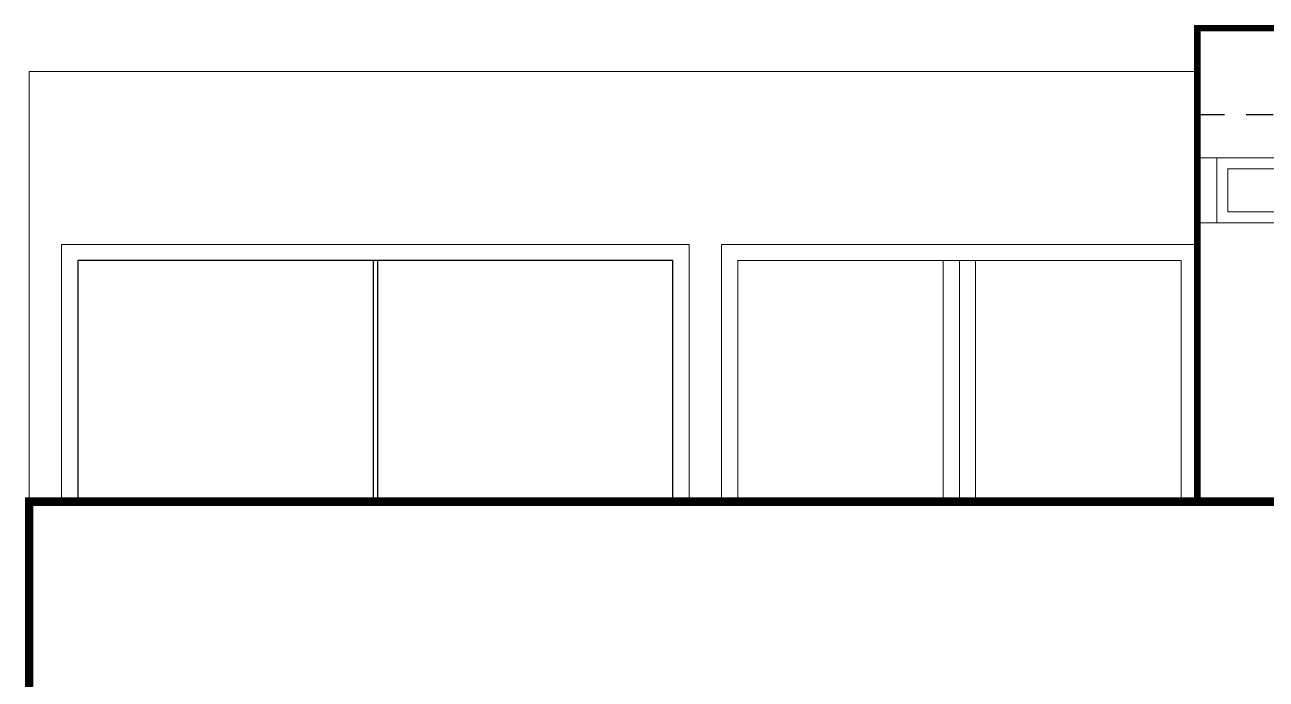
# Model space of a CAD drawing. Header units: metres. Extents: x -58 to 722, y -1100 to 345.
# Drawn here: x 26.63 to 32.37, y -14.72 to -11.7 of the extents above; entities that cross this region are included whole.
import ezdxf

# ---------------------------------------------------------------- set-up
doc = ezdxf.new("R2010")
doc.units = ezdxf.units.M
doc.header["$MEASUREMENT"] = 0
doc.linetypes.add('HIDDEN2', pattern=[0.1875, 0.125, -0.0625])
doc.layers.add('FSR_ARQ_007PROYECCIONES', color=200, linetype='HIDDEN2')
doc.layers.add('FSR_ARQ_008MOBILIARIO', color=115, linetype='Continuous')
doc.layers.add('FSR_ARQ_013VENTANAS', color=4, linetype='Continuous', lineweight=5)
doc.layers.add('muro bajo', color=33, linetype='Continuous', lineweight=9)

msp = doc.modelspace()

# ---------------------------------------------------------------- linework, layer by layer
at = {"layer": 'FSR_ARQ_007PROYECCIONES'}
msp.add_lwpolyline([(32.0491, -12.1112), (36.3088, -12.1112)], dxfattribs=at)
at = {"layer": 'FSR_ARQ_008MOBILIARIO', "ltscale": 0.005}
for points in [[(29.6241, -13.8912), (29.6241, -12.7862), (26.8741, -12.7862), (26.8741, -13.8912)], [(28.2391, -12.7862), (28.2391, -13.8912)], [(28.2591, -12.7862), (28.2591, -13.8912)]]:
    msp.add_lwpolyline(points, dxfattribs=at)
at = {"layer": 'FSR_ARQ_013VENTANAS', "lineweight": 0}
for points in [[(32.1391, -12.6112), (32.1391, -12.3112)], [(29.9241, -13.8912), (29.9241, -12.7862), (31.9741, -12.7862), (31.9741, -13.8912)], [(30.8741, -12.7862), (30.8741, -13.8912)], [(30.9491, -12.7862), (30.9491, -13.8912)], [(31.0241, -12.7862), (31.0241, -13.8912)]]:
    msp.add_lwpolyline(points, dxfattribs=at)
msp.add_lwpolyline([(32.1891, -12.3612), (34.0991, -12.3612), (34.0991, -12.5612), (32.1891, -12.5612)], close=True, dxfattribs=at)
at = {"layer": 'muro bajo', "ltscale": 0.005, "const_width": 0.03}
msp.add_lwpolyline([(34.5491, -13.9012), (34.5491, -11.7112), (32.0491, -11.7112), (32.0491, -13.9012)], dxfattribs=at)
at = {"layer": 'muro bajo', "ltscale": 0.005}
for points in [[(26.6491, -18.3112), (26.6491, -11.9112)], [(26.6491, -11.9112), (32.0491, -11.9112)], [(32.0491, -12.3112), (34.1491, -12.3112)], [(32.0491, -12.6112), (34.1491, -12.6112)], [(29.6991, -13.8912), (29.6991, -12.7112), (26.7991, -12.7112), (26.7991, -13.8912)], [(29.8491, -12.7112), (29.8491, -13.8912)], [(29.8491, -12.7112), (32.0491, -12.7112)], [(26.6491, -13.9012), (34.5491, -13.9012)]]:
    msp.add_lwpolyline(points, dxfattribs=at)
at = {"layer": 'muro bajo', "ltscale": 0.005, "const_width": 0.04}
msp.add_lwpolyline([(26.6491, -13.9012), (34.5491, -13.9012), (34.5491, -18.3112), (26.6491, -18.3112)], close=True, dxfattribs=at)

doc.saveas('drawing.dxf')
